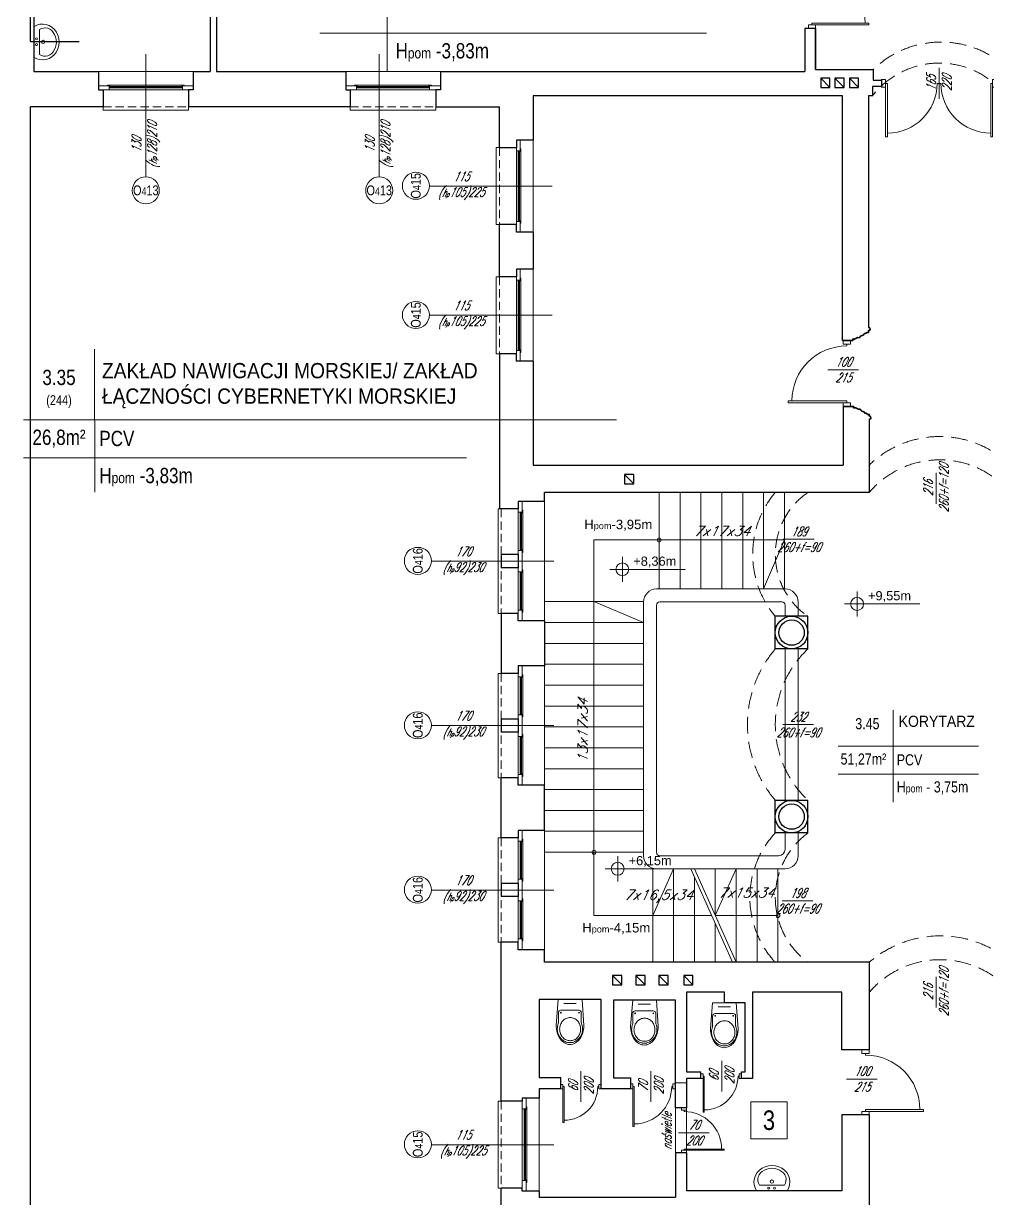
# Model space of a CAD drawing. Header units: millimetres. Extents: x -18485 to 40303, y -22087 to 35064.
# Drawn here: x 7655 to 9133, y -1603 to 197 of the extents above; entities that cross this region are included whole.
import ezdxf
from ezdxf.enums import TextEntityAlignment as Align

# ---------------------------------------------------------------- set-up
doc = ezdxf.new("R2010")
doc.units = ezdxf.units.MM
doc.linetypes.add('DASHED', pattern=[19.05, 12.7, -6.35])
doc.layers.get('0').update_dxf_attribs({"lineweight": 25})
for name, color, linetype, lineweight in [('01 parter - ściany', 2, 'Continuous', 25), ('01_ściany', 2, 'Continuous', 25), ('03-01_okna', 5, 'Continuous', 15), ('03_drzwi', 1, 'Continuous', 0), ('04-1_widok', 251, 'Continuous', 5), ('04-2_nad', 251, 'DASHED', 5), ('05-03_opis', 10, 'Continuous', 5), ('07_wyposażenie', 253, 'Continuous', 5), ('21 piętro II - ściany', 2, 'Continuous', 30), ('31 piętro III - ściany', 2, 'Continuous', 35), ('inw03-02_schody', 6, 'Continuous', 5)]:
    doc.layers.add(name, color=color, linetype=linetype, lineweight=lineweight)
doc.styles.add('arial', font='arial.ttf')
doc.styles.add('ariel', font='arial.ttf', dxfattribs={"width": 0.8})
doc.styles.add('ariel_wym', font='simplex.shx', dxfattribs={"width": 0.65, "oblique": 25})

# ---------------------------------------------------------------- blocks, each defined once
blk = doc.blocks.new('umywal04')
at = {"flags": 128}
for points in [[(0, 0), (-2.4, -4.4), (-3.7, -9.1), (-4.1, -13.9), (-3.5, -18.7), (-1.8, -23.4), (0.7, -27.6), (4.2, -31.3), (8.3, -34.4), (13, -36.6), (18.1, -38), (23.4, -38.5), (28.7, -38), (33.8, -36.6), (38.5, -34.4), (42.6, -31.3), (46.1, -27.6), (48.6, -23.4), (50.3, -18.7), (50.9, -13.9), (50.5, -9.1), (49.2, -4.4), (46.8, 0)], [(4.3, -8.4), (2.7, -11.4), (1.8, -14.6), (1.7, -17.9), (2.3, -21.2), (3.7, -24.3), (5.8, -27.2), (8.5, -29.6), (11.7, -31.6), (15.3, -33.1), (19.3, -34.1), (23.3, -34.4), (27.4, -34.1), (31.3, -33.1), (34.9, -31.6), (38.1, -29.6), (40.8, -27.2), (42.9, -24.3), (44.3, -21.2), (44.9, -17.9), (44.8, -14.6), (43.9, -11.4), (42.3, -8.4)]]:
    blk.add_lwpolyline(points, dxfattribs=at)
for points in [[(0, 0), (46.8, 0)], [(4.3, -8.4), (42.3, -8.4)]]:
    blk.add_lwpolyline(points)
for centre, radius in [((19.3, -4), 1.56), ((23.5, -13.9), 2.54), ((28.3, -4), 1.56)]:
    blk.add_circle(centre, radius)
blk = doc.blocks.new('ubi012_r')
for p, q in [((-2.3, 33.2), (0, 0)), ((33.1, 33.2), (30.3, 0)), ((0.9, 16.8), (0.9, 29.4)), ((30.2, 29.2), (30.2, 16.8)), ((30.3, 0), (0, 0)), ((27.1, 13.8), (3.9, 13.8)), ((15.4, 5.1), (7.5, 5.1)), ((15.4, 5.1), (23.3, 5.1))]:
    blk.add_line(p, q)
for centre in [(3.9, 16.8), (27.1, 16.8)]:
    blk.add_circle(centre, 0.506)
for centre, radius, start, end in [((27.5, 33.8), 29.8, 154.3733, 172.0149), ((18.1, 37.5), 18.8, 148.867, 169.8645), ((20.8, 37.1), 22.3, 133.1777, 154.6258), ((16.6, 38.4), 17, 126.5259, 148.9267), ((17.4, 38), 15.6, 148.867, 169.8645), ((16.1, 38.7), 14.2, 126.5259, 148.9267), ((16.2, 42), 15.5, 105.9445, 133.2542), ((15.6, 39.7), 15.4, 102.4946, 126.4967), ((15.3, 39.9), 12.8, 102.4946, 126.4967), ((15.4, 44.4), 13, 74.6148, 105.3852), ((15.5, 40.4), 14.7, 77.6333, 102.3667), ((15.2, 40.4), 12.2, 77.6333, 102.3667), ((15, 39.9), 12.8, 53.5033, 77.5054), ((15.3, 39.7), 15.4, 53.5033, 77.5054), ((14.6, 42), 15.5, 46.7458, 74.0555), ((14.2, 38.7), 14.2, 31.0733, 53.4741), ((14.3, 38.4), 17, 31.0733, 53.4741), ((10, 37.1), 22.3, 25.3742, 46.8223), ((13, 38), 15.6, 10.1355, 31.133), ((12.8, 37.5), 18.8, 10.1355, 31.133), ((3.2, 33.8), 29.8, 7.9851, 25.6267), ((30.8, 33.2), 33.1, 171.7845, 180.1077), ((18.8, 37.3), 19.5, 169.767, 190.233), ((15.6, 36.6), 16.2, 189.6364, 202.7205), ((-1.7, 29.4), 2.53, 0, 22.7205), ((18, 37.8), 16.2, 169.767, 190.233), ((17.4, 37.7), 15.6, 190.1355, 211.133), ((13, 37.7), 15.6, 328.867, 349.8645), ((12.4, 37.8), 16.2, 0, 10.233), ((12.4, 37.8), 16.2, 349.767, 0), ((-13.9, 43.3), 46.1, 343.1585, 348.2524), ((12.1, 37.3), 19.5, 0, 10.233), ((12.1, 37.3), 19.5, 349.767, 0), ((-0.1, 33.2), 33.1, 0, 8.2155), ((3.9, 16.8), 3.03, 180, 270), ((16.1, 37), 14.2, 211.0733, 233.4741), ((15.3, 35.8), 12.8, 233.5033, 257.5054), ((15.2, 35.3), 12.2, 257.6333, 282.3667), ((15, 35.8), 12.8, 282.4946, 306.4967), ((14.2, 37), 14.2, 306.5259, 328.9267), ((27.1, 16.8), 3.03, 270, 0), ((32.7, 29.2), 2.53, 163.1585, 180)]:
    blk.add_arc(centre, radius, start, end)
blk = doc.blocks.new('*U1445')
blk.add_line((0, 0.375), (0, 0.4))
at = {"ltscale": 0.8}
blk.add_lwpolyline([(-0.05, 0.4), (-0.05, 0.45), (0.05, 0.45), (0.05, 0.4)], close=True, dxfattribs=at)
blk.add_lwpolyline([(0, -0.4), (0, -0.375), (-0.8, -0.375), (-0.8, -0.4), (-0.05, -0.4), (0.05, -0.4), (0.05, -0.45), (-0.05, -0.45), (-0.05, -0.4)])
blk.add_arc((0, -0.375), 0.75, 90, 180)
blk = doc.blocks.new('*U1446')
for p, q in [((0, -0.025), (0, 0.025)), ((0, -0.675), (0, -0.7))]:
    blk.add_line(p, q)
for points in [[(0, 0.7), (0, 0.675), (0.7, 0.675), (0.7, 0.7), (0.05, 0.7), (-0.05, 0.7), (-0.05, 0.75), (0.05, 0.75), (0.05, 0.7)], [(0, -0.7), (0, -0.675), (0.7, -0.675), (0.7, -0.7), (0.05, -0.7), (-0.05, -0.7), (-0.05, -0.75), (0.05, -0.75), (0.05, -0.7)]]:
    blk.add_lwpolyline(points)
for centre, start, end in [((0, 0.675), 270, 0), ((0, -0.675), 0, 90)]:
    blk.add_arc(centre, 0.65, start, end)
blk = doc.blocks.new('kota rzutowa')
at = {"ltscale": 0.5}
for p, q in [((0, -20.6), (0, 20.6)), ((-20.6, 0), (102.8, 0))]:
    blk.add_line(p, q, dxfattribs=at)
blk.add_circle((0, 0), 10.6, dxfattribs=at)
at = {"ltscale": 0.5, "style": 'arial'}
blk.add_attdef('POZ._POSADKI_WYKOŃCZONWJ', text='', height=15, dxfattribs=at).set_placement((17.9, 1.4), align=Align.BOTTOM_LEFT)
blk.add_attdef('POZ._POSADZKI_KONSTRUKCJA', text='', height=15, dxfattribs=at).set_placement((17, -5), align=Align.TOP_LEFT)

msp = doc.modelspace()

# ---------------------------------------------------------------- linework, layer by layer
at = {"layer": '01 parter - ściany'}
for p, q in [((7665.9, 169.8), (7665.9, 386.8)), ((7665.9, 169.8), (7740.6, 169.8)), ((7665.9, -743.4), (7665.9, 69.6)), ((7665.9, -1838.1), (7665.9, -743.4))]:
    msp.add_line(p, q, dxfattribs=at)
at = {"layer": '01_ściany'}
for p, q in [((8590.5, -508), (8576.5, -494)), ((8572.2, -1275.8), (8558.2, -1261.8)), ((8607.9, -1275.8), (8593.9, -1261.8)), ((8643.2, -1275.8), (8629.2, -1261.8)), ((8681.2, -1275.8), (8667.2, -1261.8))]:
    msp.add_line(p, q, dxfattribs=at)
for points in [[(8891.3, 113.3), (8877.3, 113.3), (8877.3, 99.3), (8891.3, 99.3)], [(8913.1, 113.3), (8899.1, 113.3), (8899.1, 99.3), (8913.1, 99.3)], [(8935.4, 113.3), (8921.4, 113.3), (8921.4, 99.3), (8935.4, 99.3)], [(8590.5, -494), (8576.5, -494), (8576.5, -508), (8590.5, -508)], [(8572.2, -1261.8), (8558.2, -1261.8), (8558.2, -1275.8), (8572.2, -1275.8)], [(8607.9, -1261.8), (8593.9, -1261.8), (8593.9, -1275.8), (8607.9, -1275.8)], [(8643.2, -1261.8), (8629.2, -1261.8), (8629.2, -1275.8), (8643.2, -1275.8)], [(8681.2, -1261.8), (8667.2, -1261.8), (8667.2, -1275.8), (8681.2, -1275.8)]]:
    msp.add_lwpolyline(points, close=True, dxfattribs=at)
at = {"layer": '03-01_okna', "linetype": 'Continuous', "lineweight": 0}
for p, q in [((7786.6, 98.6), (7898.6, 98.6)), ((7898.6, 95.6), (7786.6, 95.6)), ((7787.6, 102.6), (7787.6, 98.6)), ((7787.6, 100.6), (7897.6, 100.6)), ((7787.6, 100.1), (7897.6, 100.1)), ((7897.6, 102.6), (7897.6, 98.6)), ((8165.6, 98.6), (8277.6, 98.6)), ((8277.6, 95.6), (8165.6, 95.6)), ((8166.6, 102.6), (8166.6, 98.6)), ((8166.6, 100.6), (8276.6, 100.6)), ((8166.6, 100.1), (8276.6, 100.1)), ((8276.6, 102.6), (8276.6, 98.6)), ((7777.1, 69.6), (7777.1, 64.6)), ((7777.1, 64.6), (7908.1, 64.6)), ((7908.1, 69.6), (7908.1, 64.6)), ((8156.1, 69.6), (8156.1, 64.6)), ((8156.1, 64.6), (8287.1, 64.6)), ((8287.1, 69.6), (8287.1, 64.6)), ((8379.6, 7.1), (8379.6, -110.9)), ((8384.6, 7.1), (8379.6, 7.1)), ((8410.6, -105.9), (8410.6, 2.1)), ((8413.6, 2.1), (8413.6, -105.9)), ((8417.6, 1.1), (8413.6, 1.1)), ((8415.1, 1.1), (8415.1, -104.9)), ((8415.6, 1.1), (8415.6, -104.9)), ((8417.6, -104.9), (8413.6, -104.9)), ((8384.6, -110.9), (8379.6, -110.9)), ((8384.6, -190.9), (8379.6, -190.9)), ((8379.6, -190.9), (8379.6, -308.9)), ((8410.6, -303.9), (8410.6, -195.9)), ((8413.6, -195.9), (8413.6, -303.9)), ((8417.6, -196.9), (8413.6, -196.9)), ((8415.1, -196.9), (8415.1, -302.9)), ((8415.6, -196.9), (8415.6, -302.9)), ((8417.6, -302.9), (8413.6, -302.9)), ((8384.6, -308.9), (8379.6, -308.9)), ((8387.6, -546.7), (8382.6, -546.7)), ((8382.6, -546.7), (8382.6, -706.7)), ((8413.6, -610.2), (8413.6, -551.7)), ((8416.6, -551.7), (8416.6, -610.2)), ((8420.6, -552.7), (8416.6, -552.7)), ((8418.1, -552.7), (8418.1, -609.2)), ((8418.6, -552.7), (8418.6, -609.2)), ((8420.6, -609.2), (8416.6, -609.2)), ((8413.6, -643.2), (8413.6, -701.7)), ((8416.6, -701.7), (8416.6, -643.2)), ((8420.6, -644.2), (8416.6, -644.2)), ((8418.1, -700.7), (8418.1, -644.2)), ((8418.6, -700.7), (8418.6, -644.2)), ((8420.6, -700.7), (8416.6, -700.7)), ((8387.6, -706.7), (8382.6, -706.7)), ((8382.6, -798.7), (8382.6, -958.7)), ((8387.6, -798.7), (8382.6, -798.7)), ((8413.6, -862.2), (8413.6, -803.7)), ((8416.6, -803.7), (8416.6, -862.2)), ((8420.6, -804.7), (8416.6, -804.7)), ((8418.1, -804.7), (8418.1, -861.2)), ((8418.6, -804.7), (8418.6, -861.2)), ((8420.6, -861.2), (8416.6, -861.2)), ((8413.6, -895.2), (8413.6, -953.7)), ((8416.6, -953.7), (8416.6, -895.2)), ((8420.6, -896.2), (8416.6, -896.2)), ((8418.1, -952.7), (8418.1, -896.2)), ((8418.6, -952.7), (8418.6, -896.2)), ((8420.6, -952.7), (8416.6, -952.7)), ((8387.6, -958.7), (8382.6, -958.7)), ((8387.6, -1050.7), (8382.6, -1050.7)), ((8382.6, -1050.7), (8382.6, -1210.7)), ((8413.6, -1114.2), (8413.6, -1055.7)), ((8416.6, -1055.7), (8416.6, -1114.2)), ((8420.6, -1056.7), (8416.6, -1056.7)), ((8418.1, -1056.7), (8418.1, -1113.2)), ((8418.6, -1056.7), (8418.6, -1113.2)), ((8420.6, -1113.2), (8416.6, -1113.2)), ((8413.6, -1147.2), (8413.6, -1205.7)), ((8416.6, -1205.7), (8416.6, -1147.2)), ((8420.6, -1148.2), (8416.6, -1148.2)), ((8418.1, -1204.7), (8418.1, -1148.2)), ((8418.6, -1204.7), (8418.6, -1148.2)), ((8420.6, -1204.7), (8416.6, -1204.7)), ((8387.6, -1210.7), (8382.6, -1210.7)), ((8654.6, -1533.4), (8654.6, -1426)), ((8654.6, -1426), (8671.6, -1426)), ((8671.6, -1533.4), (8671.6, -1426)), ((8382.6, -1454.4), (8382.6, -1587.4)), ((8387.6, -1454.4), (8382.6, -1454.4)), ((8419.6, -1575.9), (8419.6, -1465.9)), ((8422.6, -1465.9), (8422.6, -1575.9)), ((8426.6, -1466.9), (8422.6, -1466.9)), ((8424.1, -1466.9), (8424.1, -1574.9)), ((8424.6, -1466.9), (8424.6, -1574.9)), ((8654.6, -1533.4), (8671.6, -1533.4)), ((8426.6, -1574.9), (8422.6, -1574.9)), ((8387.6, -1587.4), (8382.6, -1587.4))]:
    msp.add_line(p, q, dxfattribs=at)
at = {"layer": '03-01_okna', "linetype": 'DASHED'}
for p, q in [((7777.1, 69.6), (7908.1, 69.6)), ((8156.1, 69.6), (8287.1, 69.6)), ((8384.6, 7.1), (8384.6, -110.9)), ((8384.6, -190.9), (8384.6, -308.9)), ((8387.6, -546.7), (8387.6, -706.7)), ((8387.6, -798.7), (8387.6, -958.7)), ((8387.6, -1050.7), (8387.6, -1210.7)), ((8387.6, -1454.4), (8387.6, -1587.4))]:
    msp.add_line(p, q, dxfattribs=at)
at = {"layer": '03-01_okna', "linetype": 'Continuous', "lineweight": 0}
for points in [[(7786.6, 101.6), (7770.1, 101.6), (7770.1, 95.6), (7786.6, 95.6)], [(7915.1, 101.6), (7898.6, 101.6), (7898.6, 95.6), (7915.1, 95.6)], [(8165.6, 101.6), (8149.1, 101.6), (8149.1, 95.6), (8165.6, 95.6)], [(8294.1, 101.6), (8277.6, 101.6), (8277.6, 95.6), (8294.1, 95.6)], [(8416.6, 2.1), (8416.6, 18.6), (8410.6, 18.6), (8410.6, 2.1)], [(8416.6, -122.4), (8416.6, -105.9), (8410.6, -105.9), (8410.6, -122.4)], [(8416.6, -195.9), (8416.6, -179.4), (8410.6, -179.4), (8410.6, -195.9)], [(8416.6, -320.4), (8416.6, -303.9), (8410.6, -303.9), (8410.6, -320.4)], [(8419.6, -551.7), (8419.6, -535.2), (8413.6, -535.2), (8413.6, -551.7)], [(8419.6, -626.7), (8419.6, -610.2), (8413.6, -610.2), (8413.6, -626.7)], [(8419.6, -626.7), (8419.6, -643.2), (8413.6, -643.2), (8413.6, -626.7)], [(8419.6, -701.7), (8419.6, -718.2), (8413.6, -718.2), (8413.6, -701.7)], [(8419.6, -803.7), (8419.6, -787.2), (8413.6, -787.2), (8413.6, -803.7)], [(8419.6, -878.7), (8419.6, -862.2), (8413.6, -862.2), (8413.6, -878.7)], [(8419.6, -878.7), (8419.6, -895.2), (8413.6, -895.2), (8413.6, -878.7)], [(8419.6, -953.7), (8419.6, -970.2), (8413.6, -970.2), (8413.6, -953.7)], [(8419.6, -1055.7), (8419.6, -1039.2), (8413.6, -1039.2), (8413.6, -1055.7)], [(8419.6, -1130.7), (8419.6, -1114.2), (8413.6, -1114.2), (8413.6, -1130.7)], [(8419.6, -1130.7), (8419.6, -1147.2), (8413.6, -1147.2), (8413.6, -1130.7)], [(8419.6, -1205.7), (8419.6, -1222.2), (8413.6, -1222.2), (8413.6, -1205.7)], [(8425.6, -1465.9), (8425.6, -1449.4), (8419.6, -1449.4), (8419.6, -1465.9)], [(8425.6, -1592.4), (8425.6, -1575.9), (8419.6, -1575.9), (8419.6, -1592.4)]]:
    msp.add_lwpolyline(points, close=True, dxfattribs=at)
for points in [[(7783.6, 101.6), (7783.6, 102.6), (7901.6, 102.6), (7901.6, 101.6)], [(8162.6, 101.6), (8162.6, 102.6), (8280.6, 102.6), (8280.6, 101.6)], [(8416.6, 5.1), (8417.6, 5.1), (8417.6, -108.9), (8416.6, -108.9)], [(8416.6, -192.9), (8417.6, -192.9), (8417.6, -306.9), (8416.6, -306.9)], [(8419.6, -548.7), (8420.6, -548.7), (8420.6, -613.2), (8419.6, -613.2)], [(8419.6, -704.7), (8420.6, -704.7), (8420.6, -640.2), (8419.6, -640.2)], [(8419.6, -800.7), (8420.6, -800.7), (8420.6, -865.2), (8419.6, -865.2)], [(8419.6, -956.7), (8420.6, -956.7), (8420.6, -892.2), (8419.6, -892.2)], [(8419.6, -1052.7), (8420.6, -1052.7), (8420.6, -1117.2), (8419.6, -1117.2)], [(8419.6, -1208.7), (8420.6, -1208.7), (8420.6, -1144.2), (8419.6, -1144.2)], [(8425.6, -1462.9), (8426.6, -1462.9), (8426.6, -1578.9), (8425.6, -1578.9)]]:
    msp.add_lwpolyline(points, dxfattribs=at)
at = {"layer": '04-1_widok'}
for p, q in [((7915.1, 123.6), (7770.1, 123.6)), ((8294.1, 123.6), (8149.1, 123.6)), ((8436.6, -122.4), (8436.6, 18.6)), ((8436.6, -320.4), (8436.6, -179.4)), ((8453.6, -718.2), (8453.6, -535.2)), ((8822.6, -669.2), (8625.6, -669.2)), ((8605.6, -689.2), (8605.6, -720.7)), ((8625.6, -712.3), (8625.6, -694.2)), ((8817.6, -689.2), (8630.6, -689.2)), ((8822.6, -711.2), (8822.6, -694.2)), ((8842.6, -711.2), (8842.6, -689.2)), ((8625.6, -712.3), (8625.6, -858.2)), ((8605.6, -720.7), (8605.6, -858.2)), ((8822.6, -761.2), (8822.6, -993.2)), ((8842.6, -761.2), (8842.6, -993.2)), ((8453.6, -970.2), (8453.6, -787.2)), ((8605.6, -1078.2), (8605.6, -858.2)), ((8625.6, -1073.2), (8625.6, -858.2)), ((8453.6, -1222.2), (8453.6, -1039.2)), ((8822.6, -1043.2), (8822.6, -1068.2)), ((8842.6, -1043.2), (8842.6, -1078.2)), ((8812.6, -1078.2), (8630.6, -1078.2)), ((8822.6, -1098.2), (8625.6, -1098.2)), ((8445.6, -1592.4), (8445.6, -1449.4))]:
    msp.add_line(p, q, dxfattribs=at)
for centre, radius, start, end in [((8625.6, -689.2), 20, 90, 180), ((8822.6, -689.2), 20, 0, 90), ((8630.6, -694.2), 5, 90, 180), ((8817.6, -694.2), 5, 0, 90), ((8625.6, -1078.2), 20, 180, 270), ((8630.6, -1073.2), 5, 180, 270), ((8812.6, -1068.2), 10, 270, 0), ((8822.6, -1078.2), 20, 270, 0)]:
    msp.add_arc(centre, radius, start, end, dxfattribs=at)
at = {"layer": '04-2_nad', "ltscale": 2}
for centre, radius, start, end in [((9061.6, 20), 148.9, 45.7091, 134.2909), ((9059.1, 6.5), 130.1, 37.9933, 142.0067), ((9059.6, -590.9), 155.2, 45.9067, 134.0933), ((9059.6, -613), 141.6, 40.3152, 139.6848), ((8920.1, -616.3), 147.2, 139.845, 220.155), ((8922.7, -616.3), 115.1, 124.431, 235.569), ((8943.7, -877.2), 178.8, 139.5585, 220.4415), ((8967.2, -877.2), 159.6, 133.3646, 226.6354), ((8914.1, -1142.3), 145.5, 137.0508, 222.9492), ((8930.8, -1142.3), 123.2, 126.4564, 233.5436), ((9060.6, -1367.9), 167, 49.2589, 130.7411), ((9060.6, -1381.2), 143.8, 40.7167, 139.2833)]:
    msp.add_arc(centre, radius, start, end, dxfattribs=at)
at = {"layer": '05-03_opis'}
for p, q in [((8212.8, 123.1), (8212.8, 352.3)), ((8109.2, 182.5), (8702, 182.5)), ((7764, -301.9), (7764.4, -521)), ((7655.1, -410.1), (8563.9, -410.1)), ((7655.1, -468.5), (8334.2, -468.5)), ((8988.5, -855.1), (8988.5, -995.9)), ((8904.1, -910.4), (9119.2, -910.4)), ((8904, -952.9), (9119.2, -952.9))]:
    msp.add_line(p, q, dxfattribs=at)
at = {"layer": '05-03_opis', "lineweight": 0}
for p, q in [((7842.6, 150.2), (7842.6, -37.8)), ((8200.4, 150.2), (8200.4, -37.8)), ((9058.6, 129.2), (9058.6, 82)), ((8465.3, -51.9), (8277.3, -51.9)), ((8465.3, -249.9), (8277.3, -249.9)), ((8935.2, -333.4), (8888, -333.4)), ((9054, -491.4), (9054, -538.6)), ((8867, -593.2), (8819.8, -593.2)), ((8468.3, -626.7), (8280.3, -626.7)), ((8468.3, -878.7), (8280.3, -878.7)), ((8866.2, -877.2), (8819, -877.2)), ((8468.3, -1130.7), (8280.3, -1130.7)), ((8865.3, -1147.2), (8818.1, -1147.2)), ((9054, -1263.7), (9054, -1310.9)), ((8725.5, -1392.3), (8725.5, -1439.5)), ((8509.6, -1408.3), (8509.6, -1455.5)), ((8617, -1408), (8617, -1455.2)), ((8964, -1420.3), (8916.8, -1420.3)), ((8706.4, -1502.7), (8659.2, -1502.7)), ((8468.3, -1520.9), (8280.3, -1520.9))]:
    msp.add_line(p, q, dxfattribs=at)
at = {"layer": '05-03_opis'}
msp.add_lwpolyline([(8770.2, -1455.3), (8825.6, -1455.3), (8825.6, -1511.8), (8770.2, -1511.8)], close=True, dxfattribs=at)
at = {"layer": '05-03_opis', "lineweight": 0}
for centre in [(8256.6, -51.4), (7842.6, -58.5), (8200.4, -58.5), (8256.6, -249.4), (8259.6, -626.2), (8259.6, -878.2), (8259.6, -1130.2), (8259.6, -1520.4)]:
    msp.add_circle(centre, 20.7, dxfattribs=at)
at = {"layer": '21 piętro II - ściany'}
for p, q in [((7671.1, 355.6), (7671.1, 123.6)), ((7941.1, 211.6), (7941.1, 123.6)), ((7951.1, 211.6), (7951.1, 123.6)), ((8853.1, 189.6), (8853.1, 123.6)), ((8869.1, 189.6), (8853.1, 189.6)), ((8869.1, 189.6), (8869.1, 126.6)), ((8869.1, 126.6), (8869.1, 189.6)), ((8869.1, 126.6), (8957.6, 126.6)), ((8957.6, 126.6), (8957.6, 110.6)), ((7671.1, 123.6), (7770.1, 123.6)), ((7770.1, 123.6), (7770.1, 95.6)), ((7915.1, 123.6), (7941.1, 123.6)), ((7915.1, 123.6), (7915.1, 95.6)), ((7951.1, 123.6), (8149.1, 123.6)), ((7951.1, 123.6), (8149.1, 123.6)), ((8149.1, 123.6), (8149.1, 95.6)), ((8294.1, 123.6), (8853.1, 123.6)), ((8294.1, 123.6), (8294.1, 95.6)), ((8957.6, 110.6), (8970.6, 110.6)), ((8970.6, 110.6), (8970.6, 100.6)), ((7770.1, 95.6), (7777.1, 95.6)), ((7777.1, 95.6), (7777.1, 69.6)), ((7915.1, 95.6), (7908.1, 95.6)), ((7908.1, 95.6), (7908.1, 69.6)), ((8149.1, 95.6), (8156.1, 95.6)), ((8156.1, 95.6), (8156.1, 69.6)), ((8294.1, 95.6), (8287.1, 95.6)), ((8287.1, 95.6), (8287.1, 69.6)), ((8970.6, 100.6), (8956.6, 100.6)), ((8956.6, 100.6), (8956.6, 86.6)), ((8910.6, 86.6), (8436.6, 86.6)), ((8436.6, 86.6), (8436.6, 18.6)), ((8436.6, 86.6), (8436.6, 18.6)), ((8910.6, -288.4), (8910.6, 86.6)), ((8956.6, 86.6), (8950.6, 86.6)), ((8950.6, 86.6), (8950.6, -268.4)), ((7777.1, 69.6), (7665.9, 69.6)), ((8156.1, 69.6), (7908.1, 69.6)), ((8287.1, 69.6), (8384.6, 69.6)), ((8384.6, 7), (8384.6, 69.6)), ((8436.6, 18.6), (8410.6, 18.6)), ((8410.6, 18.6), (8410.6, 7)), ((8410.6, 7), (8384.6, 7)), ((8410.6, -110.7), (8384.6, -110.7)), ((8384.6, -191), (8384.6, -110.7)), ((8410.6, -122.4), (8410.6, -110.7)), ((8436.6, -122.4), (8410.6, -122.4)), ((8436.6, -122.4), (8436.6, -179.4)), ((8436.6, -122.4), (8436.6, -179.4)), ((8436.6, -179.4), (8410.6, -179.4)), ((8410.6, -179.4), (8410.6, -191)), ((8410.6, -191), (8384.6, -191)), ((8410.6, -308.7), (8384.6, -308.7)), ((8384.6, -308.7), (8384.6, -546.7)), ((8410.6, -320.4), (8410.6, -308.7)), ((8436.6, -320.4), (8410.6, -320.4)), ((8436.6, -320.4), (8436.6, -479.4)), ((8911.6, -389.4), (8911.6, -479.4)), ((8951.6, -409.4), (8951.6, -521.4)), ((8436.6, -479.4), (8911.6, -479.4)), ((8951.6, -521.4), (8453.6, -521.4)), ((8453.6, -535.2), (8453.6, -521.4)), ((8453.6, -535.2), (8413.6, -535.2)), ((8413.6, -535.2), (8413.6, -546.7)), ((8413.6, -546.7), (8384.6, -546.7)), ((8413.6, -616.7), (8387.6, -616.7)), ((8387.6, -616.7), (8387.6, -636.7)), ((8413.6, -616.7), (8413.6, -636.7)), ((8413.6, -636.7), (8387.6, -636.7)), ((8413.6, -706.7), (8387.6, -706.7)), ((8387.6, -706.7), (8387.6, -798.7)), ((8413.6, -718.2), (8413.6, -706.7)), ((8453.6, -718.2), (8413.6, -718.2)), ((8453.6, -718.2), (8453.6, -787.2)), ((8857.6, -711.2), (8807.6, -711.2)), ((8807.6, -761.2), (8807.6, -711.2)), ((8857.6, -761.2), (8857.6, -711.2)), ((8857.6, -761.2), (8807.6, -761.2)), ((8453.6, -787.2), (8413.6, -787.2)), ((8413.6, -787.2), (8413.6, -798.7)), ((8413.6, -798.7), (8387.6, -798.7)), ((8413.6, -868.7), (8387.6, -868.7)), ((8387.6, -868.7), (8387.6, -888.7)), ((8413.6, -868.7), (8413.6, -888.7)), ((8413.6, -888.7), (8387.6, -888.7)), ((8387.6, -1050.7), (8387.6, -958.7)), ((8413.6, -958.7), (8387.6, -958.7)), ((8413.6, -970.2), (8413.6, -958.7)), ((8453.6, -970.2), (8413.6, -970.2)), ((8453.6, -1039.2), (8453.6, -970.2)), ((8857.6, -993.2), (8807.6, -993.2)), ((8807.6, -1043.2), (8807.6, -993.2)), ((8857.6, -1043.2), (8857.6, -993.2)), ((8453.6, -1039.2), (8413.6, -1039.2)), ((8413.6, -1039.2), (8413.6, -1050.7)), ((8857.6, -1043.2), (8807.6, -1043.2)), ((8413.6, -1050.7), (8387.6, -1050.7)), ((8413.6, -1120.7), (8387.6, -1120.7)), ((8387.6, -1120.7), (8387.6, -1140.7)), ((8413.6, -1120.7), (8413.6, -1140.7)), ((8413.6, -1140.7), (8387.6, -1140.7)), ((8387.6, -1454.4), (8387.6, -1210.7)), ((8413.6, -1210.7), (8387.6, -1210.7)), ((8413.6, -1222.2), (8413.6, -1210.7)), ((8453.6, -1222.2), (8413.6, -1222.2)), ((8453.6, -1241.4), (8453.6, -1222.2)), ((8951.6, -1241.4), (8453.6, -1241.4)), ((8951.6, -1241.4), (8951.6, -1375.4)), ((8951.6, -1241.4), (8951.6, -1375.4)), ((8729.6, -1287.4), (8671.6, -1287.4)), ((8671.6, -1287.4), (8671.6, -1409.4)), ((8729.6, -1303.4), (8729.6, -1287.4)), ((8909.6, -1287.4), (8772.6, -1287.4)), ((8772.6, -1287.4), (8772.6, -1419.4)), ((8909.6, -1375.4), (8909.6, -1287.4)), ((8540.6, -1298.4), (8445.6, -1298.4)), ((8445.6, -1298.4), (8445.6, -1418.4)), ((8540.6, -1435.4), (8540.6, -1298.4)), ((8654.6, -1299.4), (8559.6, -1299.4)), ((8559.6, -1299.4), (8559.6, -1418.4)), ((8654.6, -1464.4), (8654.6, -1299.4)), ((8761.6, -1303.4), (8729.6, -1303.4)), ((8761.6, -1409.4), (8761.6, -1303.4)), ((8951.6, -1375.4), (8909.6, -1375.4)), ((8478.6, -1418.4), (8445.6, -1418.4)), ((8478.6, -1435.4), (8478.6, -1418.4)), ((8559.6, -1418.4), (8585.6, -1418.4)), ((8585.6, -1418.4), (8585.6, -1435.4)), ((8671.6, -1409.4), (8693.6, -1409.4)), ((8693.6, -1419.4), (8671.6, -1419.4)), ((8671.6, -1419.4), (8671.6, -1464.4)), ((8693.6, -1419.4), (8693.6, -1409.4)), ((8755.6, -1419.4), (8755.6, -1409.4)), ((8755.6, -1409.4), (8761.6, -1409.4)), ((8772.6, -1419.4), (8755.6, -1419.4)), ((8445.6, -1435.4), (8445.6, -1449.4)), ((8478.6, -1435.4), (8445.6, -1435.4)), ((8585.6, -1435.4), (8540.6, -1435.4)), ((8419.6, -1454.4), (8387.6, -1454.4)), ((8445.6, -1449.4), (8419.6, -1449.4)), ((8419.6, -1449.4), (8419.6, -1454.4)), ((8671.6, -1464.4), (8654.6, -1464.4)), ((8951.6, -1475.4), (8909.6, -1475.4)), ((8909.6, -1475.4), (8909.6, -1591.4)), ((8951.6, -1475.4), (8951.6, -1711.4)), ((8671.6, -1533.4), (8654.6, -1533.4)), ((8654.6, -1533.4), (8654.6, -1601.4)), ((8671.6, -1533.4), (8671.6, -1591.4)), ((8387.6, -1657.1), (8387.6, -1587.4)), ((8419.6, -1587.4), (8387.6, -1587.4)), ((8419.6, -1592.4), (8419.6, -1587.4)), ((8445.6, -1592.4), (8419.6, -1592.4)), ((8445.6, -1592.4), (8445.6, -1601.4)), ((8445.6, -1601.4), (8654.6, -1601.4)), ((8909.6, -1591.4), (8671.6, -1591.4))]:
    msp.add_line(p, q, dxfattribs=at)
for centre, radius in [((8832.6, -736.2), 25), ((8832.6, -736.2), 19.4), ((8832.6, -1018.2), 25), ((8832.6, -1018.2), 19.4)]:
    msp.add_circle(centre, radius, dxfattribs=at)
at = {"layer": '31 piętro III - ściany'}
for p, q in [((8891.3, 99.3), (8877.3, 113.3)), ((8913.1, 99.3), (8899.1, 113.3)), ((8935.4, 99.3), (8921.4, 113.3))]:
    msp.add_line(p, q, dxfattribs=at)
for points in [[(8910.6, -288.4), (8926.7, -288.4), (8926.7, -286), (8928.1, -286.3), (8929, -286.4), (8929.7, -286.2), (8930.9, -285.4), (8932.4, -284.4), (8934.3, -284), (8936.5, -284.3), (8937.8, -282.3), (8939.2, -281.2), (8941, -280.7), (8942.3, -280.2), (8943, -279.8), (8943.5, -279), (8944.1, -277.8, 0.223712), (8948, -276), (8950.6, -276), (8950.6, -273.6, 1), (8950.6, -268.4)], [(8911.6, -389.4), (8927.7, -389.4), (8927.7, -391.8), (8929.1, -391.5), (8930, -391.4), (8930.7, -391.6), (8931.9, -392.4), (8933.4, -393.4), (8935.3, -393.8), (8937.5, -393.5), (8938.8, -395.4), (8940.2, -396.6), (8942, -397.1), (8943.3, -397.6), (8944, -398), (8944.5, -398.7), (8945.1, -400, -0.223712), (8949, -401.8), (8951.6, -401.8), (8951.6, -404.2, -1), (8951.6, -409.4)]]:
    msp.add_lwpolyline(points, format="xyb", dxfattribs=at)
at = {"layer": 'inw03-02_schody'}
for p, q in [((8629.6, -521.4), (8629.6, -669.2)), ((8661.6, -521.4), (8661.6, -669.2)), ((8693.6, -521.4), (8693.6, -669.2)), ((8725.6, -521.4), (8725.6, -669.2)), ((8757.6, -521.4), (8757.6, -669.2)), ((8789.6, -521.4), (8789.6, -669.2)), ((8821.6, -521.4), (8821.6, -669.2)), ((8529.6, -594.2), (8821.6, -594.2)), ((8529.6, -1169.8), (8529.6, -594.2)), ((8821.6, -594.2), (8789.6, -669.2)), ((8605.6, -688.7), (8453.6, -688.7)), ((8529.6, -688.7), (8605.6, -720.7)), ((8605.6, -720.7), (8453.6, -720.7)), ((8529.6, -752.7), (8453.6, -752.7)), ((8605.6, -752.7), (8529.6, -752.7)), ((8605.6, -784.7), (8453.6, -784.7)), ((8605.6, -816.7), (8453.6, -816.7)), ((8605.6, -848.7), (8453.6, -848.7)), ((8605.6, -880.7), (8453.6, -880.7)), ((8605.6, -912.7), (8453.6, -912.7)), ((8605.6, -944.7), (8453.6, -944.7)), ((8605.6, -976.7), (8453.6, -976.7)), ((8605.6, -1008.7), (8453.6, -1008.7)), ((8605.6, -1040.7), (8453.6, -1040.7)), ((8605.6, -1072.7), (8453.6, -1072.7)), ((8619.6, -1241.4), (8619.6, -1098.2)), ((8619.9, -1169.8), (8651.6, -1098.2)), ((8651.6, -1241.4), (8651.6, -1098.2)), ((8678.1, -1098.2), (8742.1, -1241.4)), ((8683.6, -1098.2), (8747.6, -1241.4)), ((8715.6, -1169.8), (8715.6, -1098.2)), ((8715.6, -1169.8), (8747.6, -1098.2)), ((8747.6, -1241.4), (8747.6, -1098.2)), ((8779.6, -1241.4), (8779.6, -1098.2)), ((8811.6, -1241.4), (8811.6, -1098.2)), ((8683.6, -1241.4), (8683.6, -1110.4)), ((8710.1, -1169.8), (8529.6, -1169.8)), ((8811.6, -1169.8), (8715.6, -1169.8)), ((8715.6, -1241.4), (8715.6, -1182))]:
    msp.add_line(p, q, dxfattribs=at)
for centre in [(8629.6, -594.2), (8529.6, -1072.7), (8811.6, -1169.8)]:
    msp.add_circle(centre, 3, dxfattribs=at)

# ---------------------------------------------------------------- block references
at = {"layer": '03_drzwi'}
for p, xscale, yscale, zscale in [((8863.7, 238.6), -108.8888888888596, 108.8888888888596, 108.8888888888594), ((8917.2, -338.9), 112.2222222221917, 112.2222222221917, 112.2222222221917), ((8946, -1425.4), -111.1111135051106, 111.1111135051106, 111.1111135051108), ((8667.8, -1498.9), -76.66666666664605, 76.66666666664605, 76.66666666664565)]:
    msp.add_blockref('*U1445', p, dxfattribs=dict(at, xscale=xscale, yscale=yscale, zscale=zscale))
at = {"layer": '03_drzwi', "rotation": 270}
for name, p, xscale, yscale, zscale in [('*U1446', (9058.6, 105.6), 117.3333333333194, 117.3333333333194, 117.3333333333194), ('*U1445', (8724.6, -1415.9), -68.88888888886868, 68.88888888886868, 68.88888888886949), ('*U1445', (8509.6, -1431.9), -68.8888888888705, 68.8888888888705, 68.88888888887008), ('*U1445', (8620.1, -1431.6), -76.66666666664605, 76.66666666664605, 76.66666666664597)]:
    msp.add_blockref(name, p, dxfattribs=dict(at, xscale=xscale, yscale=yscale, zscale=zscale))
at = {"layer": '05-03_opis', "xscale": 0.9359999999996944, "yscale": 0.9359999999996944, "zscale": 0.9359999999996944}
for p, values in [((8573.1, -639.2), {'POZ._POSADKI_WYKOŃCZONWJ': '+8,36m'}), ((8933, -692.2), {'POZ._POSADKI_WYKOŃCZONWJ': '+9,55m'}), ((8566, -1098.1), {'POZ._POSADKI_WYKOŃCZONWJ': '+6,15m'})]:
    msp.add_blockref('kota rzutowa', p, dxfattribs=at).add_auto_attribs(values)
at = {"layer": '07_wyposażenie', "ltscale": 2}
for p, rotation in [((7671.1, 145.6), 90), ((8825.8, -1591.4), 180)]:
    msp.add_blockref('umywal04', p, dxfattribs=dict(at, rotation=rotation))
at = {"layer": '07_wyposażenie', "ltscale": 2, "xscale": 1.200000000000728, "yscale": 1.200000000000728, "zscale": 1.200000000000728, "rotation": 180}
for p in [(8511.3, -1298.4), (8625.3, -1299.4), (8747.8, -1303.4)]:
    msp.add_blockref('ubi012_r', p, dxfattribs=at)

# ---------------------------------------------------------------- texts
at = {"layer": '05-03_opis', "style": 'ariel'}
for s, insert, char_height, width, attachment_point in [('{\\fArial|b0|i0|c238|p34; H\\H0.7x;pom\\H1.429x; -3,83m}', (8218.1, 153), 23.423, 322.789, 4), ('\\W0.9;{\\fArial|b0|i0|c238|p34;ZAKŁAD NAWIGACJI MORSKIEJ/ ZAKŁAD ŁĄCZNOŚCI CYBERNETYKI MORSKIEJ}', (7775.3, -357.7), 23.423, 582.362, 4), ('{\\fArial|b0|i0|c238|p34;3.35\\P\\H0.6404x;(244)}', (7709.5, -362.6), 23.423, 108.913, 5), ('{\\fArial|b0|i0|c238|p34;26,8m²}', (7709.5, -439), 23.423, 108.913, 5), ('{\\fArial|b0|i0|c238|p34; PCV}', (7764, -438.8), 23.423, 322.789, 4), ('{\\fArial|b0|i0|c238|p34; H\\H0.7x;pom\\H1.429x; -3,83m}', (7764, -497.9), 23.423, 322.789, 4), ('\\W0.9;{\\fArial|b0|i0|c238|p34;KORYTARZ}', (8996.7, -872.2), 17.076, 237.48, 4), ('{\\fArial|b0|i0|c238|p34;3.45}', (8948.8, -875.8), 17.076, 79.397, 5), ('{\\fArial|b0|i0|c238|p34;51,27m²}', (8942.7, -931.5), 17.076, 79.397, 5), ('{\\fArial|b0|i0|c238|p34; PCV}', (8988.5, -931.3), 17.076, 235.313, 4), ('{\\fArial|b0|i0|c238|p34; H\\H0.7x;pom\\H1.429x; - 3,75m}', (8988.5, -974.4), 17.076, 235.313, 4), ('{\\fArial|b0|i0|c238|p34;3}', (8797.9, -1483.6), 30, 55.359, 5)]:
    msp.add_mtext(s, dxfattribs=dict(at, insert=insert, char_height=char_height, width=width, attachment_point=attachment_point))
at = {"layer": '05-03_opis', "lineweight": 0, "attachment_point": 5, "rotation": 90}
for s, insert, char_height, width, style in [('165\\P220', (9058.6, 105.8), 14.4, 68.936, 'ariel_wym'), ('130\\P({\\H0.8333x;h\\H0.6x;p}128)210', (7842.6, 11.1), 14.4, 62.661, 'ariel_wym'), ('130\\P({\\H0.8333x;h\\H0.6x;p}128)210', (8200.4, 11.1), 14.4, 62.661, 'ariel_wym'), ('O{\\H0.8x;4}15', (8256.6, -51.4), 15, 75.194, 'ariel'), ('O{\\H0.8x;4}15', (8256.6, -249.4), 15, 75.194, 'ariel'), ('216\\P260+f=120', (9054, -514.8), 14.4, 68.936, 'ariel_wym'), ('O{\\H0.8x;4}16', (8259.6, -626.2), 15, 75.194, 'ariel'), ('{\\W1;13x17x34}', (8512.3, -886.8), 15, 55, 'ariel_wym'), ('O{\\H0.8x;4}16', (8259.6, -878.2), 15, 75.194, 'ariel'), ('O{\\H0.8x;4}16', (8259.6, -1130.2), 15, 75.194, 'ariel'), ('216\\P260+f=120', (9054, -1287.1), 14.4, 68.936, 'ariel_wym'), ('60\\P200', (8725.5, -1415.7), 14.4, 68.936, 'ariel_wym'), ('60\\P200', (8509.6, -1431.7), 14.4, 68.936, 'ariel_wym'), ('70\\P200', (8617, -1431.4), 14.4, 68.936, 'ariel_wym'), ('naświetle', (8641.1, -1500.4), 14.4, 62.661, 'ariel_wym'), ('O{\\H0.8x;4}15', (8259.6, -1520.4), 15, 75.194, 'ariel')]:
    msp.add_mtext(s, dxfattribs=dict(at, insert=insert, char_height=char_height, width=width, style=style))
at = {"layer": '05-03_opis', "lineweight": 0, "attachment_point": 5}
for s, insert, char_height, width, style in [('115\\P({\\H0.8333x;h\\H0.6x;p}105)225', (8326.1, -51.4), 14.4, 62.661, 'ariel_wym'), ('O{\\H0.8x;4}13', (7842.6, -58.5), 15, 75.194, 'ariel'), ('O{\\H0.8x;4}13', (8200.4, -58.5), 15, 75.194, 'ariel'), ('115\\P({\\H0.8333x;h\\H0.6x;p}105)225', (8326.1, -249.4), 14.4, 62.661, 'ariel_wym'), ('100\\P215', (8911.8, -333.4), 14.4, 68.936, 'ariel_wym'), ('H{\\H0.6944x;pom}-3,95m', (8566.9, -571.9), 14.4, 141.502, 'arial'), ('{\\W1;7x17x34}', (8725.5, -580.5), 15, 55, 'ariel_wym'), ('189\\P260+f=90', (8843.6, -593.2), 14.4, 68.936, 'ariel_wym'), ('170\\P({\\H0.8333x;h\\H0.6x;p}92)230', (8329.1, -626.2), 14.4, 62.661, 'ariel_wym'), ('170\\P({\\H0.8333x;h\\H0.6x;p}92)230', (8329.1, -878.2), 14.4, 62.661, 'ariel_wym'), ('232\\P260+f=90', (8842.8, -877.2), 14.4, 68.936, 'ariel_wym'), ('170\\P({\\H0.8333x;h\\H0.6x;p}92)230', (8329.1, -1130.2), 14.4, 62.661, 'ariel_wym'), ('{\\W1;7x16,5x34}', (8628.4, -1140.3), 15, 55, 'ariel_wym'), ('{\\W1;7x15x34}', (8763, -1134.6), 15, 55, 'ariel_wym'), ('198\\P260+f=90', (8841.9, -1147.2), 14.4, 68.936, 'ariel_wym'), ('H{\\H0.6944x;pom}-4,15m', (8563.8, -1190), 14.4, 141.502, 'arial'), ('100\\P215', (8940.6, -1420.3), 14.4, 68.936, 'ariel_wym'), ('70\\P200', (8683, -1502.7), 14.4, 68.936, 'ariel_wym'), ('115\\P({\\H0.8333x;h\\H0.6x;p}105)225', (8329.1, -1520.4), 14.4, 62.661, 'ariel_wym')]:
    msp.add_mtext(s, dxfattribs=dict(at, insert=insert, char_height=char_height, width=width, style=style))

doc.saveas('drawing.dxf')
